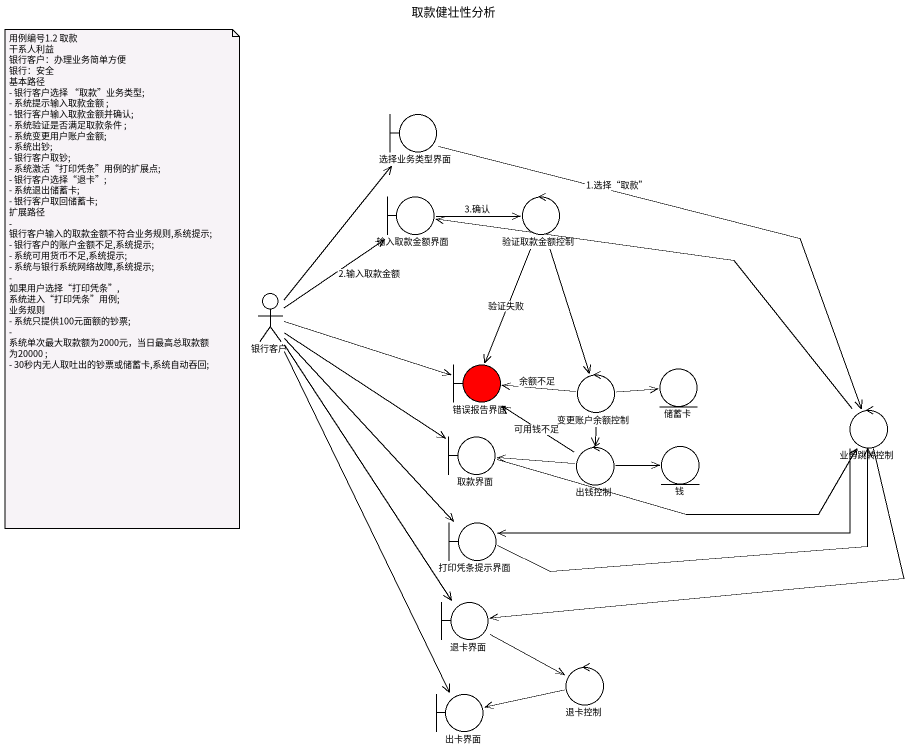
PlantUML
@startuml
title 取款健壮性分析
boundary 选择业务类型界面
boundary 输入取款金额界面
control 验证取款金额控制
actor 银行客户
boundary 错误报告界面 #FF0000
control 变更账户余额控制
entity 储蓄卡
control 业务跳转控制
boundary 取款界面
control 出钱控制
entity 钱
boundary 打印凭条提示界面
boundary 退卡界面
control 退卡控制
boundary 出卡界面
选择业务类型界面 --> 业务跳转控制 : 1.选择“取款”
输入取款金额界面 -right-> 验证取款金额控制 : 3.确认
验证取款金额控制 --> 错误报告界面 : 验证失败
验证取款金额控制 --> 变更账户余额控制
银行客户 -up-> 选择业务类型界面
银行客户 -up-> 输入取款金额界面 : 2.输入取款金额
银行客户 -right-> 错误报告界面
银行客户 --> 取款界面
银行客户 --> 打印凭条提示界面
银行客户 --> 退卡界面
银行客户 --> 出卡界面
变更账户余额控制 -left-> 错误报告界面 : 余额不足
变更账户余额控制 -right-> 储蓄卡
变更账户余额控制 --> 出钱控制
业务跳转控制 -left-> 输入取款金额界面
业务跳转控制 -left-> 打印凭条提示界面
业务跳转控制 -left-> 退卡界面
取款界面 -right-> 业务跳转控制
出钱控制 -up-> 错误报告界面 : 可用钱不足
出钱控制 -left-> 取款界面
出钱控制 -right-> 钱
打印凭条提示界面 -right-> 业务跳转控制
退卡界面 -right-> 退卡控制
退卡控制 -left-> 出卡界面
note as N1
  用例编号1.2 取款
  干系人利益
  银行客户：办理业务简单方便
  银行：安全
  基本路径
  - 银行客户选择 “取款”业务类型;
  - 系统提示输入取款金额 ;
  - 银行客户输入取款金额并确认;
  - 系统验证是否满足取款条件 ;
  - 系统变更用户账户金额;
  - 系统出钞;
  - 银行客户取钞;
  - 系统激活“打印凭条”用例的扩展点;
  - 银行客户选择“退卡”;
  - 系统退出储蓄卡;
  - 银行客户取回储蓄卡;
  扩展路径
  - 银行客户输入的取款金额不符合业务规则,系统提示;
  - 银行客户的账户金额不足,系统提示;
  - 系统可用货币不足,系统提示;
  - 系统与银行系统网络故障,系统提示;
  - 如果用户选择“打印凭条”,系统进入“打印凭条”用例;
  业务规则
  - 系统只提供100元面额的钞票;
  - 系统单次最大取款额为2000元，当日最高总取款额为20000 ;
  - 30秒内无人取吐出的钞票或储蓄卡,系统自动吞回;
end note
@enduml
